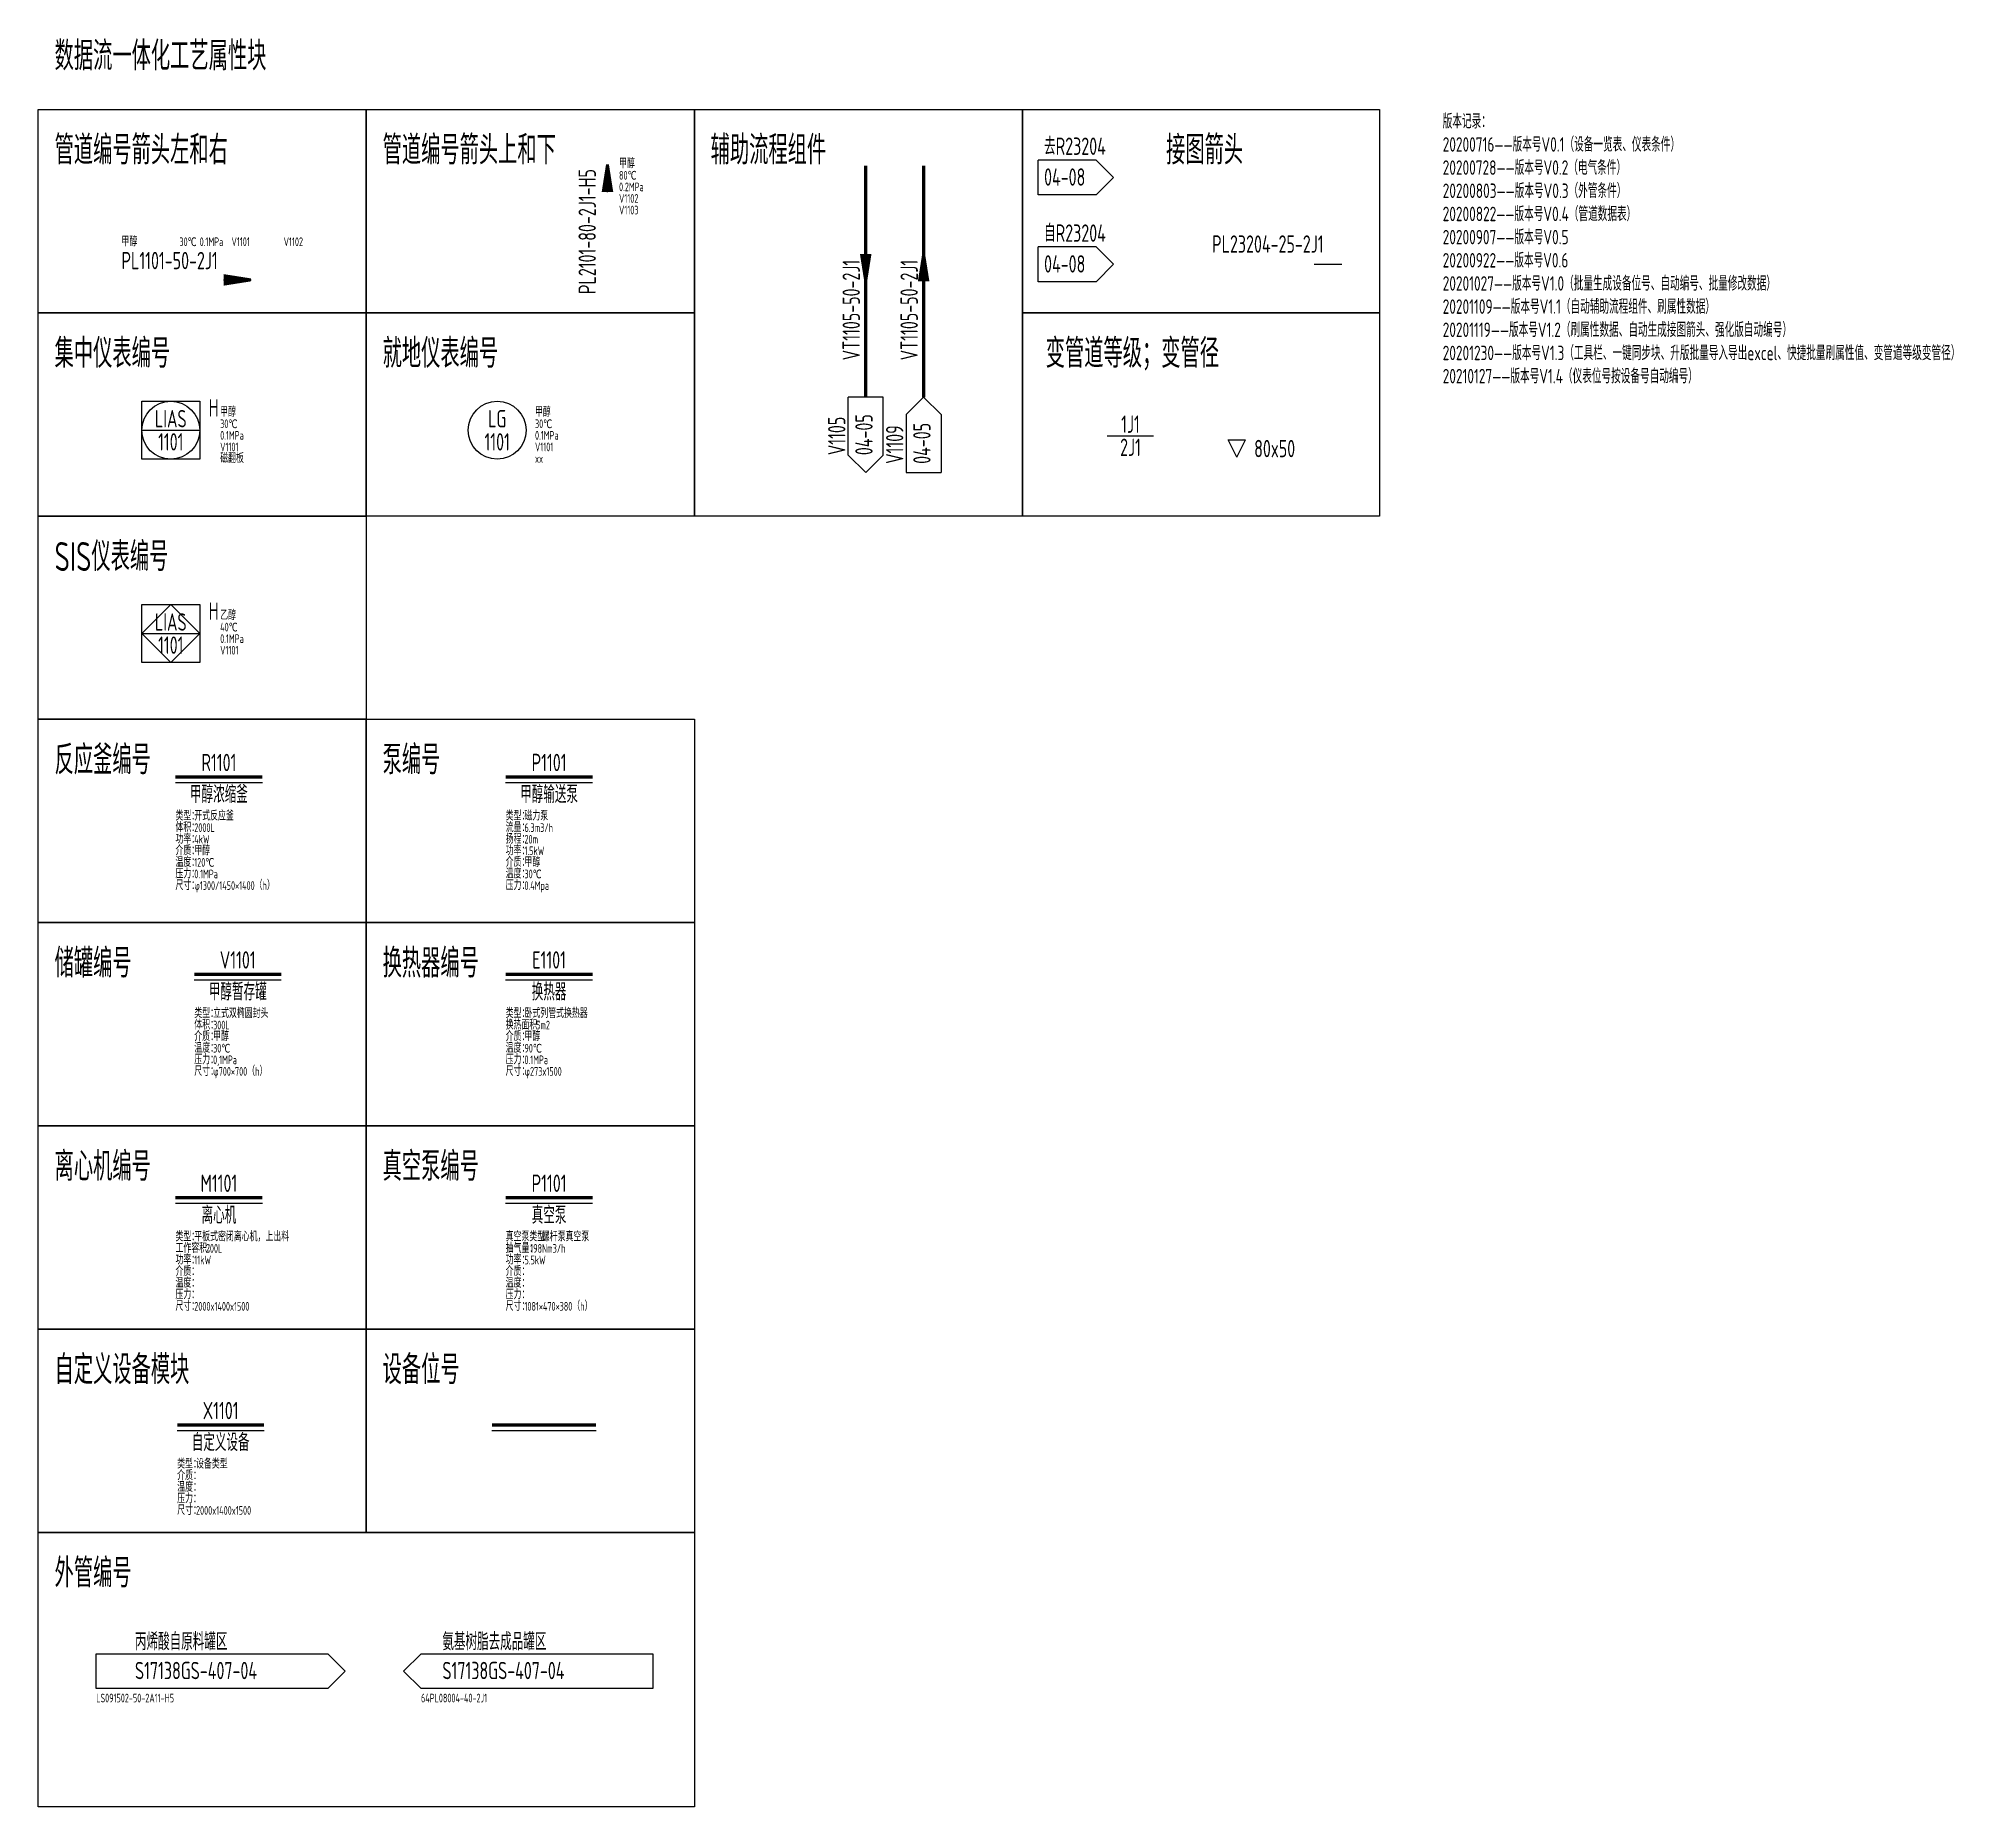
# Model space of a CAD drawing. Header units: millimetres. Extents: x -56 to 275, y -548 to -242.
import ezdxf
from ezdxf.enums import TextEntityAlignment as Align

# ---------------------------------------------------------------- set-up
doc = ezdxf.new("R2010")
doc.units = ezdxf.units.MM
for name, color, linetype in [('PL1', 4, 'Continuous'), ('仪表编号', 2, 'Continuous'), ('仪表编号备注', 3, 'Continuous'), ('外管编号', 2, 'Continuous'), ('外管编号备注', 3, 'Continuous'), ('接图箭头', 2, 'Continuous'), ('数据流阀门管件', 6, 'Continuous'), ('数据流阀门管件备注', 3, 'Continuous'), ('文字', 2, 'Continuous'), ('管道编号', 2, 'Continuous'), ('管道编号备注', 3, 'Continuous'), ('设备位号', 2, 'Continuous'), ('设备位号备注', 252, 'Continuous')]:
    doc.layers.add(name, color=color, linetype=linetype)
doc.layers.add('PL2', color=3, linetype='Continuous', lineweight=25)
doc.styles.add('DataFlow', font='tssdeng.shx', dxfattribs={"width": 0.7, "bigfont": 'tssdchn.shx'})
doc.styles.get("Standard").update_dxf_attribs({"font": 'tssdeng.shx', "width": 0.7, "bigfont": 'tssdchn.shx'})

# ---------------------------------------------------------------- blocks, each defined once
blk = doc.blocks.new('EquipTagV2')
at = {"layer": '设备位号'}
blk.add_line((9, -1), (-9, -1), dxfattribs=at)
at = {"layer": '设备位号', "const_width": 0.6}
blk.add_lwpolyline([(9, 0), (-9, 0)], dxfattribs=at)
blk = doc.blocks.new('JoinDrawArrowTo')
at = {"color": 24}
for p, q in [((10, 3), (0, 3)), ((0, -3), (0, 3)), ((10, 3), (13, 0)), ((10, -3), (13, 0)), ((10, -3), (0, -3))]:
    blk.add_line(p, q, dxfattribs=at)
at = {"style": 'DataFlow', "width": 0.7}
for tag, p in [('FROMTO', (1, 3.89)), ('DRAWNUM', (1, -1.43))]:
    blk.add_attdef(tag, p, '', height=3, dxfattribs=at)
at = {"style": 'DataFlow', "width": 0.7, "flags": 1}
blk.add_attdef('RELATEDID', (1, -6.93), '', height=3, dxfattribs=at)
blk = doc.blocks.new('JoinDrawArrowFrom')
at = {"layer": '接图箭头', "color": 24}
for p, q in [((10, 3), (0, 3)), ((0, -3), (0, 3)), ((10, 3), (13, 0)), ((10, -3), (13, 0)), ((47.62, 0), (52.38, 0)), ((10, -3), (0, -3))]:
    blk.add_line(p, q, dxfattribs=at)
at = {"style": 'DataFlow', "width": 0.7}
for tag, p in [('FROMTO', (1, 3.89)), ('PIPENUM', (30, 2)), ('DRAWNUM', (1, -1.43))]:
    blk.add_attdef(tag, p, '', height=3, dxfattribs=at)
at = {"layer": '接图箭头', "style": 'DataFlow', "width": 0.7, "flags": 1}
blk.add_attdef('RELATEDID', (1, -6.93), '', height=3, dxfattribs=at)
blk = doc.blocks.new('PipeClassChange')
blk.add_line((-4, 0), (4, 0))
at = {"style": 'DataFlow', "width": 0.7}
for tag, p in [('FPIPECLASS', (0, 0.5)), ('SPIPECLASS', (0, -3.5))]:
    blk.add_attdef(tag, text='', height=3, dxfattribs=at).set_placement(p, align=Align.CENTER)
at = {"layer": '数据流阀门管件备注', "style": 'DataFlow', "width": 0.7, "flags": 1}
blk.add_attdef('VERSION', (0, -6.45), '', height=1.5, dxfattribs=at)
blk = doc.blocks.new('InstrumentSIS')
blk.add_line((5, -0.75), (5, -3.25))
at = {"style": 'DataFlow', "width": 0.7}
for tag, p in [('HALARM', (6.53, 2.37)), ('LALARM', (6.53, -5.35))]:
    blk.add_attdef(tag, p, '', height=3, dxfattribs=at)
at = {"layer": '仪表编号备注', "style": 'DataFlow', "width": 0.7, "flags": 1}
for tag, p in [('VERSION', (8.53, 4.37)), ('PHASE', (8.53, -11.63)), ('MATERIAL', (8.53, -13.63)), ('NAME', (8.53, -15.63)), ('MIN', (8.53, -17.63)), ('MAX', (8.53, -19.63)), ('NOMAL', (8.53, -21.63)), ('DRAWNUM', (8.53, -23.63)), ('INSTALLSIZE', (8.53, -25.63)), ('COMMENT', (8.53, -27.63)), ('DIRECTION', (8.53, -29.63))]:
    blk.add_attdef(tag, p, '', height=1.5, dxfattribs=at)
at = {"layer": '仪表编号备注', "style": 'DataFlow', "width": 0.7}
for tag, p in [('SUBSTANCE', (8.53, 2.37)), ('TEMP', (8.53, 0.37)), ('PRESSURE', (8.53, -1.63)), ('LOCATION', (8.53, -3.63)), ('SORT', (8.53, -5.63)), ('PIPECLASSCHANGE', (8.53, -7.63)), ('REDUCERINFO', (8.53, -9.63))]:
    blk.add_attdef(tag, p, '', height=1.5, dxfattribs=at)
blk.add_wipeout([(-5, 5), (5, 5), (5, -5), (-5, -5)])
for p, q in [((-5, 0), (0, 5)), ((0, 5), (5, 0)), ((0, -5), (-5, 0)), ((5, 0), (0, -5))]:
    blk.add_line(p, q)
at = {"linetype": 'Continuous'}
blk.add_line((-5, 0), (5, 0), dxfattribs=at)
blk.add_lwpolyline([(-5, 5), (5, 5), (5, -5), (-5, -5)], close=True)
at = {"style": 'DataFlow', "width": 0.7}
for tag, p in [('FUNCTION', (0, 0.5)), ('TAG', (0, -3.5))]:
    blk.add_attdef(tag, text='', height=3, dxfattribs=at).set_placement(p, align=Align.CENTER)
blk = doc.blocks.new('Reducer')
at = {"style": 'DataFlow', "width": 0.7}
blk.add_attdef('REDUCER', (3, -3), '', height=3, dxfattribs=at)
blk.add_wipeout([(-1.5, 0), (1.5, 0), (1.5, -3), (-1.5, -3)])
for p, q in [((-1.5, 0), (1.5, 0)), ((0, -3), (-1.5, 0)), ((0, -3), (1.5, 0))]:
    blk.add_line(p, q)
at = {"layer": '管道编号备注', "style": 'DataFlow', "width": 0.7, "flags": 1}
blk.add_attdef('VERSION', (0, -5), '', height=1.5, dxfattribs=at)
blk = doc.blocks.new('OuterPipeLeft')
at = {"color": 4}
for p, q in [((0, 0), (3, 3)), ((0, 0), (3, -3)), ((3, 3), (43, 3)), ((43, 3), (43, -3)), ((43, -3), (3, -3))]:
    blk.add_line(p, q, dxfattribs=at)
at = {"style": 'DataFlow', "width": 0.7}
for tag, p in [('FROMTO', (6.69, 3.59)), ('DRAWNUM', (6.69, -1.41))]:
    blk.add_attdef(tag, p, '', height=3, dxfattribs=at)
at = {"layer": '外管编号备注', "style": 'DataFlow', "width": 0.7, "flags": 1}
blk.add_attdef('VERSION', (6.69, 7.59), '', height=1.5, dxfattribs=at)
at = {"layer": '外管编号备注', "color": 3, "style": 'DataFlow', "width": 0.7}
blk.add_attdef('PIPENUM', (3, -5.41), '', height=1.5, dxfattribs=at)
at = {"layer": '外管编号备注', "color": 3, "style": 'DataFlow', "width": 0.7, "flags": 1}
for tag, p in [('DESIGNFLOW', (3, -7.41)), ('OPERATESPEC', (3, -9.41)), ('INSULATION', (3, -11.41)), ('PROTECTION', (3, -13.41))]:
    blk.add_attdef(tag, p, '', height=1.5, dxfattribs=at)
blk = doc.blocks.new('OuterPipeRight')
at = {"color": 4}
for p, q in [((0, -3), (0, 3)), ((0, 3), (40, 3)), ((43, 0), (40, 3)), ((43, 0), (40, -3)), ((40, -3), (0, -3))]:
    blk.add_line(p, q, dxfattribs=at)
at = {"style": 'DataFlow', "width": 0.7}
for tag, p in [('FROMTO', (6.69, 3.59)), ('DRAWNUM', (6.69, -1.41))]:
    blk.add_attdef(tag, p, '', height=3, dxfattribs=at)
at = {"layer": '外管编号备注', "style": 'DataFlow', "width": 0.7, "flags": 1}
blk.add_attdef('VERSION', (6.69, 7.59), '', height=1.5, dxfattribs=at)
at = {"layer": '外管编号备注', "color": 3, "style": 'DataFlow', "width": 0.7}
blk.add_attdef('PIPENUM', (0, -5.41), '', height=1.5, dxfattribs=at)
at = {"layer": '外管编号备注', "color": 3, "style": 'DataFlow', "width": 0.7, "flags": 1}
for tag, p in [('DESIGNFLOW', (0, -7.41)), ('OPERATESPEC', (0, -9.41)), ('INSULATION', (0, -11.41)), ('PROTECTION', (0, -13.41))]:
    blk.add_attdef(tag, p, '', height=1.5, dxfattribs=at)
blk = doc.blocks.new('PipeArrowLeft')
at = {"layer": '管道编号备注'}
blk.add_line((-2.38, 0), (2.38, 0), dxfattribs=at)
at = {"style": 'DataFlow', "width": 0.7}
blk.add_attdef('PIPENUM', (-20, 1.84), '', height=3, dxfattribs=at)
at = {"layer": '管道编号备注', "style": 'DataFlow', "width": 0.7}
for tag, p in [('SUBSTANCE', (-20, 5.84)), ('TEMP', (-10, 5.84)), ('PRESSURE', (-6.5, 5.84)), ('FROM', (-1, 5.84)), ('TO', (8, 5.84)), ('PIPECLASSCHANGE', (-20, -3.11)), ('REDUCERINFO', (-12, -3.11))]:
    blk.add_attdef(tag, p, '', height=1.5, dxfattribs=at)
at = {"layer": '管道编号备注', "style": 'DataFlow', "width": 0.7, "flags": 1}
for tag, p in [('VERSION', (-20, -1.11)), ('PHASE', (-20, -5.11)), ('DRAWNUM', (-20, -7.11)), ('INSULATION', (-20, -9.11))]:
    blk.add_attdef(tag, p, '', height=1.5, dxfattribs=at)
blk = doc.blocks.new('InstrumentP')
at = {"style": 'DataFlow', "width": 0.7}
for tag, p in [('HALARM', (6.53, 2.37)), ('LALARM', (6.53, -5.35))]:
    blk.add_attdef(tag, p, '', height=3, dxfattribs=at)
at = {"layer": '仪表编号备注', "style": 'DataFlow', "width": 0.7, "flags": 1}
for tag, p in [('VERSION', (8.53, 4.37)), ('PHASE', (8.53, -11.63)), ('MATERIAL', (8.53, -13.63)), ('NAME', (8.53, -15.63)), ('MIN', (8.53, -17.63)), ('MAX', (8.53, -19.63)), ('NOMAL', (8.53, -21.63)), ('DRAWNUM', (8.53, -23.63)), ('INSTALLSIZE', (8.53, -25.63)), ('COMMENT', (8.53, -27.63)), ('DIRECTION', (8.53, -29.63))]:
    blk.add_attdef(tag, p, '', height=1.5, dxfattribs=at)
at = {"layer": '仪表编号备注', "style": 'DataFlow', "width": 0.7}
for tag, p in [('SUBSTANCE', (8.53, 2.37)), ('TEMP', (8.53, 0.37)), ('PRESSURE', (8.53, -1.63)), ('LOCATION', (8.53, -3.63)), ('SORT', (8.53, -5.63)), ('PIPECLASSCHANGE', (8.53, -7.63)), ('REDUCERINFO', (8.53, -9.63))]:
    blk.add_attdef(tag, p, '', height=1.5, dxfattribs=at)
blk.add_wipeout([(-5, 5), (5, 5), (5, -5), (-5, -5)])
at = {"linetype": 'Continuous'}
blk.add_line((-5, 0), (5, 0), dxfattribs=at)
blk.add_lwpolyline([(-5, 5), (5, 5), (5, -5), (-5, -5)], close=True)
blk.add_circle((0, 0), 5, dxfattribs=at)
at = {"style": 'DataFlow', "width": 0.7}
for tag, p in [('FUNCTION', (0, 0.5)), ('TAG', (0, -3.5))]:
    blk.add_attdef(tag, text='', height=3, dxfattribs=at).set_placement(p, align=Align.CENTER)
blk = doc.blocks.new('InstrumentL')
blk.add_circle((0, 0), 5)
at = {"style": 'DataFlow', "width": 0.7}
for tag, p in [('FUNCTION', (0, 0.5)), ('TAG', (0, -3.5))]:
    blk.add_attdef(tag, text='', height=3, dxfattribs=at).set_placement(p, align=Align.CENTER)
at = {"layer": '仪表编号备注', "style": 'DataFlow', "width": 0.7, "flags": 1}
for tag, p in [('VERSION', (6.53, 4.37)), ('PHASE', (6.53, -11.63)), ('MATERIAL', (6.53, -13.63)), ('NAME', (6.53, -15.63)), ('MIN', (6.53, -17.63)), ('MAX', (6.53, -19.63)), ('NOMAL', (6.53, -21.63)), ('DRAWNUM', (6.53, -23.63)), ('INSTALLSIZE', (6.53, -25.63)), ('COMMENT', (6.53, -27.63)), ('DIRECTION', (6.53, -29.63))]:
    blk.add_attdef(tag, p, '', height=1.5, dxfattribs=at)
at = {"layer": '仪表编号备注', "style": 'DataFlow', "width": 0.7}
for tag, p in [('SUBSTANCE', (6.53, 2.37)), ('TEMP', (6.53, 0.37)), ('PRESSURE', (6.53, -1.63)), ('LOCATION', (6.53, -3.63)), ('SORT', (6.53, -5.63)), ('PIPECLASSCHANGE', (6.53, -7.63)), ('REDUCERINFO', (6.53, -9.63))]:
    blk.add_attdef(tag, p, '', height=1.5, dxfattribs=at)
blk = doc.blocks.new('PublicPipeUpArrow')
for p, q in [((0, 0), (-3, -3)), ((0, 0), (3, -3)), ((-3, -3), (-3, -13)), ((3, -3), (3, -13)), ((-3, -13), (3, -13))]:
    blk.add_line(p, q)
at = {"style": 'DataFlow', "width": 0.7}
for tag, p in [('DRAWNUM', (1.2, -11.5)), ('TAG', (-3.5, -11.5))]:
    blk.add_attdef(tag, p, '', height=3, rotation=90, dxfattribs=at)
at = {"layer": '仪表编号备注', "style": 'DataFlow', "width": 0.7, "flags": 1}
blk.add_attdef('RELATEDID', (7, -11.5), '', height=3, rotation=90, dxfattribs=at)
blk = doc.blocks.new('PublicPipeUpPipeLine')
at = {"color": 30, "lineweight": 13}
blk.add_lwpolyline([(0, 2.38, 0.5, 2, 0), (0, -2.38, 0.9, 0.9, 0)], format="xyseb", dxfattribs=at)
at = {"layer": '管道编号备注'}
blk.add_line((0, -2.38), (0, 2.38), dxfattribs=at)
at = {"style": 'DataFlow', "width": 0.7}
blk.add_attdef('PIPENUM', (-1, -16), '', height=3, rotation=90, dxfattribs=at)
at = {"layer": '管道编号备注', "style": 'DataFlow', "width": 0.7, "flags": 1}
blk.add_attdef('RELATEDID', (-5, -16), '', height=3, rotation=90, dxfattribs=at)
blk = doc.blocks.new('PublicPipeDownArrow')
for p, q in [((-3, -10), (-3, 0)), ((3, 0), (-3, 0)), ((3, -10), (3, 0)), ((0, -13), (-3, -10)), ((0, -13), (3, -10))]:
    blk.add_line(p, q)
at = {"style": 'DataFlow', "width": 0.7}
for tag, p in [('DRAWNUM', (1.2, -10)), ('TAG', (-3.5, -10))]:
    blk.add_attdef(tag, p, '', height=3, rotation=90, dxfattribs=at)
at = {"layer": '管道编号备注', "style": 'DataFlow', "width": 0.7, "flags": 1}
blk.add_attdef('RELATEDID', (7, -10), '', height=3, rotation=90, dxfattribs=at)
blk = doc.blocks.new('PublicPipeDownPipeLine')
at = {"color": 30, "lineweight": 13}
blk.add_lwpolyline([(0, -2.38, 0.5, 2, 0), (0, 2.38, 0.9, 0.9, 0)], format="xyseb", dxfattribs=at)
at = {"layer": '管道编号备注'}
blk.add_line((0, -2.38), (0, 2.38), dxfattribs=at)
at = {"style": 'DataFlow', "width": 0.7}
blk.add_attdef('PIPENUM', (-1, -16), '', height=3, rotation=90, dxfattribs=at)
at = {"layer": '管道编号备注', "style": 'DataFlow', "width": 0.7, "flags": 1}
blk.add_attdef('RELATEDID', (-5, -16), '', height=3, rotation=90, dxfattribs=at)
blk = doc.blocks.new('*U27')
at = {"layer": '管道编号', "color": 30, "lineweight": 13}
blk.add_lwpolyline([(2.38, 0, 0.5, 2, 0), (-2.38, 0, 0.9, 0.9, 0)], format="xyseb", dxfattribs=at)
blk = doc.blocks.new('*U28')
at = {"layer": '管道编号', "color": 30, "lineweight": 13}
blk.add_lwpolyline([(0, 2.38, 0.5, 2, 0), (0, -2.38, 0.9, 0.9, 0)], format="xyseb", dxfattribs=at)
blk = doc.blocks.new('PipeArrowUp')
at = {"layer": '管道编号备注'}
blk.add_line((0, -2.38), (0, 2.38), dxfattribs=at)
at = {"style": 'DataFlow', "width": 0.7}
blk.add_attdef('PIPENUM', (-2, -20), '', height=3, rotation=90, dxfattribs=at)
at = {"layer": '管道编号备注', "style": 'DataFlow', "width": 0.7, "flags": 1}
for tag, p in [('VERSION', (2, 3.76)), ('PHASE', (2, -12.24)), ('DRAWNUM', (2, -14.24)), ('INSULATION', (2, -16.24))]:
    blk.add_attdef(tag, p, '', height=1.5, dxfattribs=at)
at = {"layer": '管道编号备注', "style": 'DataFlow', "width": 0.7}
for tag, p in [('SUBSTANCE', (2, 1.76)), ('TEMP', (2, -0.24)), ('PRESSURE', (2, -2.24)), ('FROM', (2, -4.24)), ('TO', (2, -6.24)), ('PIPECLASSCHANGE', (2, -8.24)), ('REDUCERINFO', (2, -10.24))]:
    blk.add_attdef(tag, p, '', height=1.5, dxfattribs=at)
blk = doc.blocks.new('Reactor')
blk.add_line((7.5, -1), (-7.5, -1))
at = {"const_width": 0.6}
blk.add_lwpolyline([(7.5, 0), (-7.5, 0)], dxfattribs=at)
at = {"style": 'DataFlow', "width": 0.7}
blk.add_attdef('TAG', text='', height=3, dxfattribs=at).set_placement((0, 1), align=Align.CENTER)
at = {"layer": '设备位号备注', "style": 'DataFlow', "width": 0.7}
for s, p in [('类型：', (-7.5, -7.5)), ('体积：', (-7.5, -9.5)), ('功率：', (-7.5, -11.5)), ('介质：', (-7.5, -13.5)), ('压力：', (-7.5, -17.5)), ('温度：', (-7.5, -15.5)), ('尺寸：', (-7.5, -19.5))]:
    blk.add_text(s, height=1.5, dxfattribs=at).set_placement(p)
at = {"layer": '设备位号备注', "style": 'DataFlow', "width": 0.7, "flags": 1}
for tag, p in [('VERSION', (0, 5)), ('ANTIEXPLOSIVE', (-4.25, -21.5)), ('MOTORSERIES', (-4.25, -23.5)), ('SPEED', (-4.25, -25.5)), ('MATERIAL', (-4.25, -27.5)), ('WEIGHT', (-4.25, -29.5)), ('TYPE', (-4.25, -31.5)), ('INSULATIONTHICK', (-4.25, -33.5)), ('NUMBER', (-4.25, -35.5)), ('DRAWNUM', (-4.25, -37.5)), ('EXTEMP', (-4.25, -39.5)), ('EXPRESSURE', (-4.25, -41.5))]:
    blk.add_attdef(tag, p, '', height=1.5, dxfattribs=at)
at = {"layer": '设备位号备注', "style": 'DataFlow', "width": 0.7}
blk.add_attdef('NAME', text='', height=3, dxfattribs=at).set_placement((0, -4.5), align=Align.CENTER)
for tag, p in [('SPECIES', (-4.25, -7.5)), ('VOLUME', (-4.25, -9.5)), ('SUBSTANCE', (-4.25, -13.5)), ('POWER', (-4.25, -11.5)), ('TEMP', (-4.25, -15.5)), ('PRESSURE', (-4.25, -17.5)), ('SIZE', (-4.25, -19.5))]:
    blk.add_attdef(tag, p, '', height=1.5, dxfattribs=at)
blk = doc.blocks.new('Tank')
blk.add_line((7.5, -1), (-7.5, -1))
at = {"const_width": 0.6}
blk.add_lwpolyline([(7.5, 0), (-7.5, 0)], dxfattribs=at)
at = {"style": 'DataFlow', "width": 0.7}
blk.add_attdef('TAG', text='', height=3, dxfattribs=at).set_placement((0, 1), align=Align.CENTER)
at = {"layer": '设备位号备注', "style": 'DataFlow', "width": 0.7}
for s, p in [('类型：', (-7.5, -7.5)), ('体积：', (-7.5, -9.5)), ('介质：', (-7.5, -11.5)), ('温度：', (-7.5, -13.5)), ('压力：', (-7.5, -15.5)), ('尺寸：', (-7.5, -17.5))]:
    blk.add_text(s, height=1.5, dxfattribs=at).set_placement(p)
at = {"layer": '设备位号备注', "style": 'DataFlow', "width": 0.7, "flags": 1}
for tag, p in [('VERSION', (0, 5)), ('POWER', (-4.25, -19.5)), ('ANTIEXPLOSIVE', (-4.25, -21.5)), ('MOTORSERIES', (-4.25, -23.5)), ('WEIGHT', (-4.25, -27.5)), ('MATERIAL', (-4.25, -25.5)), ('TYPE', (-4.25, -29.5)), ('INSULATIONTHICK', (-4.25, -31.5)), ('NUMBER', (-4.25, -33.5)), ('DRAWNUM', (-4.25, -35.5)), ('EXTEMP', (-4.25, -37.5)), ('EXPRESSURE', (-4.25, -39.5))]:
    blk.add_attdef(tag, p, '', height=1.5, dxfattribs=at)
at = {"layer": '设备位号备注', "style": 'DataFlow', "width": 0.7}
blk.add_attdef('NAME', text='', height=3, dxfattribs=at).set_placement((0, -4.5), align=Align.CENTER)
for tag, p in [('SPECIES', (-4.25, -7.5)), ('VOLUME', (-4.25, -9.5)), ('SUBSTANCE', (-4.25, -11.5)), ('TEMP', (-4.25, -13.5)), ('SIZE', (-4.25, -17.5)), ('PRESSURE', (-4.25, -15.5))]:
    blk.add_attdef(tag, p, '', height=1.5, dxfattribs=at)
blk = doc.blocks.new('CustomEquip')
blk.add_line((7.5, -1), (-7.5, -1))
at = {"const_width": 0.6}
blk.add_lwpolyline([(7.5, 0), (-7.5, 0)], dxfattribs=at)
at = {"style": 'DataFlow', "width": 0.7}
blk.add_attdef('TAG', text='', height=3, dxfattribs=at).set_placement((0, 1), align=Align.CENTER)
at = {"layer": '设备位号备注', "style": 'DataFlow', "width": 0.7}
for s, p in [('类型：', (-7.5, -7.5)), ('介质：', (-7.5, -9.5)), ('温度：', (-7.5, -11.5)), ('压力：', (-7.5, -13.5)), ('尺寸：', (-7.5, -15.5))]:
    blk.add_text(s, height=1.5, dxfattribs=at).set_placement(p)
at = {"layer": '设备位号备注', "style": 'DataFlow', "width": 0.7, "flags": 1}
for tag, p in [('VERSION', (0, 5)), ('PARAM3', (-4.25, -21.5)), ('PARAM4', (-4.25, -23.5)), ('ANTIEXPLOSIVE', (-4.25, -27.5)), ('POWER', (-4.25, -25.5)), ('MOTORSERIES', (-4.25, -29.5)), ('WEIGHT', (-4.25, -33.5)), ('MATERIAL', (-4.25, -31.5)), ('TYPE', (-4.25, -35.5)), ('INSULATIONTHICK', (-4.25, -37.5)), ('NUMBER', (-4.25, -39.5)), ('DRAWNUM', (-4.25, -41.5))]:
    blk.add_attdef(tag, p, '', height=1.5, dxfattribs=at)
at = {"layer": '设备位号备注', "style": 'DataFlow', "width": 0.7}
blk.add_attdef('NAME', text='', height=3, dxfattribs=at).set_placement((0, -4.5), align=Align.CENTER)
for tag, p in [('SPECIES', (-4.25, -7.5)), ('SUBSTANCE', (-4.25, -9.5)), ('TEMP', (-4.25, -11.5)), ('PRESSURE', (-4.25, -13.5)), ('SIZE', (-4.25, -15.5)), ('PARAM1', (-4.25, -17.5)), ('PARAM2', (-4.25, -19.5))]:
    blk.add_attdef(tag, p, '', height=1.5, dxfattribs=at)
blk = doc.blocks.new('Heater')
blk.add_line((7.5, -1), (-7.5, -1))
at = {"const_width": 0.6}
blk.add_lwpolyline([(7.5, 0), (-7.5, 0)], dxfattribs=at)
at = {"style": 'DataFlow', "width": 0.7}
blk.add_attdef('TAG', text='', height=3, dxfattribs=at).set_placement((0, 1), align=Align.CENTER)
at = {"layer": '设备位号备注', "style": 'DataFlow', "width": 0.7}
for s, p in [('类型：', (-7.5, -7.5)), ('介质：', (-7.5, -11.5)), ('换热面积：', (-7.5, -9.5)), ('温度：', (-7.5, -13.5)), ('压力：', (-7.5, -15.5)), ('尺寸：', (-7.5, -17.5))]:
    blk.add_text(s, height=1.5, dxfattribs=at).set_placement(p)
at = {"layer": '设备位号备注', "style": 'DataFlow', "width": 0.7, "flags": 1}
for tag, p in [('VERSION', (0, 5)), ('ELEMENT', (-4.25, -19.5)), ('WEIGHT', (-4.25, -23.5)), ('MATERIAL', (-4.25, -21.5)), ('TYPE', (-4.25, -25.5)), ('INSULATIONTHICK', (-4.25, -27.5)), ('NUMBER', (-4.25, -29.5)), ('DRAWNUM', (-4.25, -31.5))]:
    blk.add_attdef(tag, p, '', height=1.5, dxfattribs=at)
at = {"layer": '设备位号备注', "style": 'DataFlow', "width": 0.7}
blk.add_attdef('NAME', text='', height=3, dxfattribs=at).set_placement((0, -4.5), align=Align.CENTER)
for tag, p in [('SPECIES', (-4.25, -7.5)), ('AREA', (-2.25, -9.5)), ('SUBSTANCE', (-4.25, -11.5)), ('TEMP', (-4.25, -13.5)), ('SIZE', (-4.25, -17.5)), ('PRESSURE', (-4.25, -15.5))]:
    blk.add_attdef(tag, p, '', height=1.5, dxfattribs=at)
blk = doc.blocks.new('Vacuum')
blk.add_line((7.5, -1), (-7.5, -1))
at = {"const_width": 0.6}
blk.add_lwpolyline([(7.5, 0), (-7.5, 0)], dxfattribs=at)
at = {"style": 'DataFlow', "width": 0.7}
blk.add_attdef('TAG', text='', height=3, dxfattribs=at).set_placement((0, 1), align=Align.CENTER)
at = {"layer": '设备位号备注', "style": 'DataFlow', "width": 0.7}
for s, p in [('真空泵类型：', (-7.5, -7.5)), ('抽气量：', (-7.5, -9.5)), ('功率：', (-7.5, -11.5)), ('介质：', (-7.5, -13.5)), ('压力：', (-7.5, -17.5)), ('温度：', (-7.5, -15.5)), ('尺寸：', (-7.5, -19.5))]:
    blk.add_text(s, height=1.5, dxfattribs=at).set_placement(p)
at = {"layer": '设备位号备注', "style": 'DataFlow', "width": 0.7, "flags": 1}
for tag, p in [('VERSION', (0, 5)), ('ANTIEXPLOSIVE', (-4.25, -21.5)), ('MOTORSERIES', (-4.25, -23.5)), ('EXPRESSURE', (-4.25, -25.5)), ('MATERIAL', (-4.25, -27.5)), ('WEIGHT', (-4.25, -29.5)), ('TYPE', (-4.25, -31.5)), ('NUMBER', (-4.25, -33.5)), ('DRAWNUM', (-4.25, -35.5))]:
    blk.add_attdef(tag, p, '', height=1.5, dxfattribs=at)
at = {"layer": '设备位号备注', "style": 'DataFlow', "width": 0.7}
blk.add_attdef('NAME', text='', height=3, dxfattribs=at).set_placement((0, -4.5), align=Align.CENTER)
for tag, p in [('SPECIES', (-1.25, -7.5)), ('CAPACITY', (-3.25, -9.5)), ('SUBSTANCE', (-4.25, -13.5)), ('POWER', (-4.25, -11.5)), ('TEMP', (-4.25, -15.5)), ('PRESSURE', (-4.25, -17.5)), ('SIZE', (-4.25, -19.5))]:
    blk.add_attdef(tag, p, '', height=1.5, dxfattribs=at)
blk = doc.blocks.new('Pump')
blk.add_line((7.5, -1), (-7.5, -1))
at = {"const_width": 0.6}
blk.add_lwpolyline([(7.5, 0), (-7.5, 0)], dxfattribs=at)
at = {"style": 'DataFlow', "width": 0.7}
blk.add_attdef('TAG', text='', height=3, dxfattribs=at).set_placement((0, 1), align=Align.CENTER)
at = {"layer": '设备位号备注', "style": 'DataFlow', "width": 0.7}
for s, p in [('类型：', (-7.5, -7.5)), ('流量：', (-7.5, -9.5)), ('扬程：', (-7.5, -11.5)), ('功率：', (-7.5, -13.5)), ('介质：', (-7.5, -15.5)), ('温度：', (-7.5, -17.5)), ('压力：', (-7.5, -19.5))]:
    blk.add_text(s, height=1.5, dxfattribs=at).set_placement(p)
at = {"layer": '设备位号备注', "style": 'DataFlow', "width": 0.7, "flags": 1}
for tag, p in [('VERSION', (0, 5)), ('ANTIEXPLOSIVE', (-4.25, -21.5)), ('MOTORSERIES', (-4.25, -23.5)), ('WEIGHT', (-4.25, -27.5)), ('MATERIAL', (-4.25, -25.5)), ('NUMBER', (-4.25, -29.5)), ('TYPE', (-4.25, -31.5)), ('DRAWNUM', (-4.25, -33.5))]:
    blk.add_attdef(tag, p, '', height=1.5, dxfattribs=at)
at = {"layer": '设备位号备注', "style": 'DataFlow', "width": 0.7}
blk.add_attdef('NAME', text='', height=3, dxfattribs=at).set_placement((0, -4.5), align=Align.CENTER)
for tag, p in [('SPECIES', (-4.25, -7.5)), ('FLOW', (-4.25, -9.5)), ('HEAD', (-4.25, -11.5)), ('POWER', (-4.25, -13.5)), ('SUBSTANCE', (-4.25, -15.5)), ('TEMP', (-4.25, -17.5)), ('PRESSURE', (-4.25, -19.5))]:
    blk.add_attdef(tag, p, '', height=1.5, dxfattribs=at)
blk = doc.blocks.new('Centrifuge')
blk.add_line((7.5, -1), (-7.5, -1))
at = {"const_width": 0.6}
blk.add_lwpolyline([(7.5, 0), (-7.5, 0)], dxfattribs=at)
at = {"style": 'DataFlow', "width": 0.7}
blk.add_attdef('TAG', text='', height=3, dxfattribs=at).set_placement((0, 1), align=Align.CENTER)
at = {"layer": '设备位号备注', "style": 'DataFlow', "width": 0.7}
for s, p in [('类型：', (-7.5, -7.5)), ('功率：', (-7.5, -11.5)), ('工作容积：', (-7.5, -9.5)), ('介质：', (-7.5, -13.5)), ('压力：', (-7.5, -17.5)), ('温度：', (-7.5, -15.5)), ('尺寸：', (-7.5, -19.5))]:
    blk.add_text(s, height=1.5, dxfattribs=at).set_placement(p)
at = {"layer": '设备位号备注', "style": 'DataFlow', "width": 0.7, "flags": 1}
for tag, p in [('VERSION', (0, 5)), ('ANTIEXPLOSIVE', (-4.25, -21.5)), ('MOTORSERIES', (-4.25, -23.5)), ('CAPACITY', (-4.25, -25.5)), ('DIAMETER', (-4.25, -27.5)), ('SPEED', (-4.25, -29.5)), ('FACTOR', (-4.25, -31.5)), ('MATERIAL', (-4.25, -33.5)), ('WEIGHT', (-4.25, -35.5)), ('TYPE', (-4.25, -37.5)), ('NUMBER', (-4.25, -39.5)), ('DRAWNUM', (-4.25, -41.5))]:
    blk.add_attdef(tag, p, '', height=1.5, dxfattribs=at)
at = {"layer": '设备位号备注', "style": 'DataFlow', "width": 0.7}
blk.add_attdef('NAME', text='', height=3, dxfattribs=at).set_placement((0, -4.5), align=Align.CENTER)
for tag, p in [('SPECIES', (-4.25, -7.5)), ('VOLUME', (-2.25, -9.5)), ('SUBSTANCE', (-4.25, -13.5)), ('POWER', (-4.25, -11.5)), ('TEMP', (-4.25, -15.5)), ('PRESSURE', (-4.25, -17.5)), ('SIZE', (-4.25, -19.5))]:
    blk.add_attdef(tag, p, '', height=1.5, dxfattribs=at)

msp = doc.modelspace()

# ---------------------------------------------------------------- linework, layer by layer
at = {"layer": 'PL2', "color": 3, "const_width": 0.6}
for points in [[(86.77, -264.46), (86.77, -304.46)], [(96.77, -264.46), (96.77, -304.46)]]:
    msp.add_lwpolyline(points, dxfattribs=at)
at = {"layer": '管道编号', "ltscale": 0.1}
for points in [[(-56.07, -254.78), (0.56, -254.78), (0.56, -289.88), (-56.07, -289.88)], [(0.56, -254.78), (57.19, -254.78), (57.19, -289.88), (0.56, -289.88)], [(57.19, -254.78), (113.82, -254.78), (113.82, -324.97), (57.19, -324.97)], [(113.82, -254.78), (175.44, -254.78), (175.44, -289.88), (113.82, -289.88)], [(-56.07, -289.88), (0.56, -289.88), (0.56, -324.97), (-56.07, -324.97)], [(0.56, -289.88), (57.19, -289.88), (57.19, -324.97), (0.56, -324.97)], [(113.82, -289.88), (175.44, -289.88), (175.44, -324.97), (113.82, -324.97)], [(-56.07, -324.97), (0.56, -324.97), (0.56, -360.07), (-56.07, -360.07)], [(-56.07, -360.07), (0.56, -360.07), (0.56, -395.17), (-56.07, -395.17)], [(0.56, -360.07), (57.19, -360.07), (57.19, -395.17), (0.56, -395.17)], [(-56.07, -395.17), (0.56, -395.17), (0.56, -430.26), (-56.07, -430.26)], [(0.56, -395.17), (57.19, -395.17), (57.19, -430.26), (0.56, -430.26)], [(-56.07, -430.26), (0.56, -430.26), (0.56, -465.36), (-56.07, -465.36)], [(0.56, -430.26), (57.19, -430.26), (57.19, -465.36), (0.56, -465.36)], [(-56.07, -465.36), (0.56, -465.36), (0.56, -500.46), (-56.07, -500.46)], [(0.56, -465.36), (57.19, -465.36), (57.19, -500.46), (0.56, -500.46)], [(-56.07, -500.46), (57.19, -500.46), (57.19, -547.81), (-56.07, -547.81)]]:
    msp.add_lwpolyline(points, close=True, dxfattribs=at)

# ---------------------------------------------------------------- block references
at = {"layer": 'PL1'}
for name, p in [('*U28', (42.19, -266.65)), ('*U27', (-21.71, -284.2))]:
    msp.add_blockref(name, p, dxfattribs=at)
at = {"layer": '仪表编号'}
msp.add_blockref('InstrumentL', (23.15, -310.16), dxfattribs=at).add_auto_attribs({'FUNCTION': 'LG', 'TAG': '1101', 'SUBSTANCE': '甲醇', 'TEMP': '30℃', 'PRESSURE': '0.1MPa', 'SORT': 'xx', 'LOCATION': 'V1101'})
at = {"layer": '外管编号'}
for name, p, values in [('OuterPipeRight', (-46.07, -524.39), {'PIPENUM': 'LS091502-50-2A11-H5', 'FROMTO': '丙烯酸自原料罐区', 'DRAWNUM': 'S17138GS-407-04'}), ('OuterPipeLeft', (7, -524.39), {'PIPENUM': '64PL08004-40-2J1', 'FROMTO': '氨基树脂去成品罐区', 'DRAWNUM': 'S17138GS-407-04'})]:
    msp.add_blockref(name, p, dxfattribs=at).add_auto_attribs(values)
at = {"layer": '接图箭头'}
for name, p, values in [('JoinDrawArrowTo', (116.56, -266.51), {'FROMTO': '去R23204', 'DRAWNUM': '04-08'}), ('JoinDrawArrowFrom', (116.56, -281.51), {'PIPENUM': 'PL23204-25-2J1', 'FROMTO': '自R23204', 'DRAWNUM': '04-08'})]:
    msp.add_blockref(name, p, dxfattribs=at).add_auto_attribs(values)
at = {"layer": '数据流阀门管件'}
msp.add_blockref('PipeClassChange', (132.48, -311.11), dxfattribs=at).add_auto_attribs({'FPIPECLASS': '1J1', 'SPIPECLASS': '2J1'})
at = {"layer": '文字'}
for name, p, values in [('PublicPipeDownPipeLine', (86.77, -282.09), {'PIPENUM': 'VT1105-50-2J1'}), ('PublicPipeDownArrow', (86.77, -304.46), {'TAG': 'V1105', 'DRAWNUM': '04-05'}), ('PublicPipeUpArrow', (96.77, -304.46), {'TAG': 'V1109', 'DRAWNUM': '04-05'})]:
    msp.add_blockref(name, p, dxfattribs=at).add_auto_attribs(values)
ref = msp.add_blockref('PublicPipeUpPipeLine', (96.77, -282.09), dxfattribs=at)
ref.add_attrib('PIPENUM', 'VT1105-50-2J1', (95.77, -298.09), dxfattribs={"height": 3, "rotation": 90.0002, "width": 0.7})
at = {"layer": '管道编号'}
for name, p, values in [('PipeArrowUp', (42.19, -266.65), {'PIPENUM': 'PL2101-80-2J1-H5', 'SUBSTANCE': '甲醇', 'TEMP': '80℃', 'PRESSURE': '0.2MPa', 'FROM': 'V1102', 'TO': 'V1103'}), ('PipeArrowLeft', (-21.71, -284.2), {'PIPENUM': 'PL1101-50-2J1', 'SUBSTANCE': '甲醇', 'TEMP': '30℃', 'PRESSURE': '0.1MPa', 'FROM': 'V1101', 'TO': 'V1102'})]:
    msp.add_blockref(name, p, dxfattribs=at).add_auto_attribs(values)
at = {"layer": '设备位号'}
for name, p, values in [('Reactor', (-24.89, -370.02), {'TAG': 'R1101', 'NAME': '甲醇浓缩釜', 'SPECIES': '开式反应釜', 'VOLUME': '2000L', 'SUBSTANCE': '甲醇', 'TEMP': '120℃', 'PRESSURE': '0.1MPa', 'POWER': '4kW', 'SIZE': 'φ1300/1450×1400（h）'}), ('Pump', (32.11, -370.02), {'TAG': 'P1101', 'NAME': '甲醇输送泵', 'SPECIES': '磁力泵', 'SUBSTANCE': '甲醇', 'TEMP': '30℃', 'PRESSURE': '0.4Mpa', 'FLOW': '6.3m3/h', 'HEAD': '20m', 'POWER': '1.5kW'}), ('Tank', (-21.64, -404.11), {'TAG': 'V1101', 'NAME': '甲醇暂存罐', 'SPECIES': '立式双椭圆封头', 'VOLUME': '300L', 'SUBSTANCE': '甲醇', 'TEMP': '30℃', 'PRESSURE': '0,1MPa', 'SIZE': 'φ700×700（h）'}), ('Heater', (32.11, -404.11), {'TAG': 'E1101', 'NAME': '换热器', 'SPECIES': '卧式列管式换热器', 'SUBSTANCE': '甲醇', 'TEMP': '90℃', 'PRESSURE': '0.1MPa', 'AREA': '5m2', 'SIZE': 'φ273x1500'}), ('Centrifuge', (-24.89, -442.67), {'TAG': 'M1101', 'NAME': '离心机', 'SPECIES': '平板式密闭离心机，上出料', 'VOLUME': '200L', 'SIZE': '2000x1400x1500', 'POWER': '11kW'}), ('Vacuum', (32.11, -442.67), {'TAG': 'P1101', 'NAME': '真空泵', 'SPECIES': '螺杆泵真空泵', 'CAPACITY': '198Nm3/h', 'SIZE': '1081×470×380（h）', 'POWER': '5.5kW'}), ('CustomEquip', (-24.59, -481.91), {'TAG': 'X1101', 'NAME': '自定义设备', 'SPECIES': '设备类型', 'SIZE': '2000x1400x1500'})]:
    msp.add_blockref(name, p, dxfattribs=at).add_auto_attribs(values)
msp.add_blockref('EquipTagV2', (31.23, -481.91), dxfattribs=at)

# ---------------------------------------------------------------- texts
at = {"layer": 'PL1', "color": 3, "width": 0.7}
for s, height, p in [('数据流一体化工艺属性块', 5, (-53.26, -248.01)), ('版本记录：', 2.5, (186.38, -258.06)), ('20200716——版本号V0.1（设备一览表、仪表条件）', 2.5, (186.38, -262.06)), ('20200728——版本号V0.2（电气条件）', 2.5, (186.38, -266.06)), ('20200803——版本号V0.3（外管条件）', 2.5, (186.38, -270.06)), ('20200822——版本号V0.4（管道数据表）', 2.5, (186.38, -274.06)), ('20200907——版本号V0.5', 2.5, (186.38, -278.06)), ('20200922——版本号V0.6', 2.5, (186.38, -282.06)), ('20201027——版本号V1.0（批量生成设备位号、自动编号、批量修改数据）', 2.5, (186.38, -286.06)), ('20201109——版本号V1.1（自动辅助流程组件、刷属性数据）', 2.5, (186.38, -290.06)), ('20201119——版本号V1.2（刷属性数据、自动生成接图箭头、强化版自动编号）', 2.5, (186.38, -294.06)), ('20201230——版本号V1.3（工具栏、一键同步块、升版批量导入导出excel、快捷批量刷属性值、变管道等级变管径）', 2.5, (186.38, -298.06)), ('20210127——版本号V1.4（仪表位号按设备号自动编号）', 2.5, (186.38, -302.06))]:
    msp.add_text(s, height=height, dxfattribs=at).set_placement(p)
at = {"layer": 'PL1', "width": 0.7}
for s, p in [('管道编号箭头左和右', (-53.26, -264.27)), ('管道编号箭头上和下', (3.37, -264.27)), ('辅助流程组件', (60, -264.27)), ('接图箭头', (138.62, -264.27)), ('集中仪表编号', (-53.26, -299.37)), ('就地仪表编号', (3.37, -299.37)), ('变管道等级；变管径', (117.84, -299.37)), ('SIS仪表编号', (-53.26, -334.46)), ('反应釜编号', (-53.26, -369.56)), ('泵编号', (3.37, -369.56)), ('储罐编号', (-53.26, -404.66)), ('换热器编号', (3.37, -404.66)), ('离心机编号', (-53.26, -439.75)), ('真空泵编号', (3.37, -439.75)), ('自定义设备模块', (-53.26, -474.85)), ('设备位号', (3.37, -474.85)), ('外管编号', (-53.26, -509.95))]:
    msp.add_text(s, height=5, dxfattribs=at).set_placement(p)

# ---------------------------------------------------------------- next in the draw order: block references
at = {"layer": '仪表编号'}
for name, p, values in [('InstrumentP', (-33.2, -310.16), {'FUNCTION': 'LIAS', 'TAG': '1101', 'HALARM': 'H', 'SUBSTANCE': '甲醇', 'TEMP': '30℃', 'PRESSURE': '0.1MPa', 'SORT': '磁翻板', 'LOCATION': 'V1101'}), ('InstrumentSIS', (-33.2, -345.26), {'FUNCTION': 'LIAS', 'TAG': '1101', 'HALARM': 'H', 'SUBSTANCE': '乙醇', 'TEMP': '40℃', 'PRESSURE': '0.1MPa', 'LOCATION': 'V1101'})]:
    msp.add_blockref(name, p, dxfattribs=at).add_auto_attribs(values)
at = {"layer": '数据流阀门管件'}
msp.add_blockref('Reducer', (150.83, -311.82), dxfattribs=at).add_auto_attribs({'REDUCER': '80x50'})

doc.saveas('drawing.dxf')
